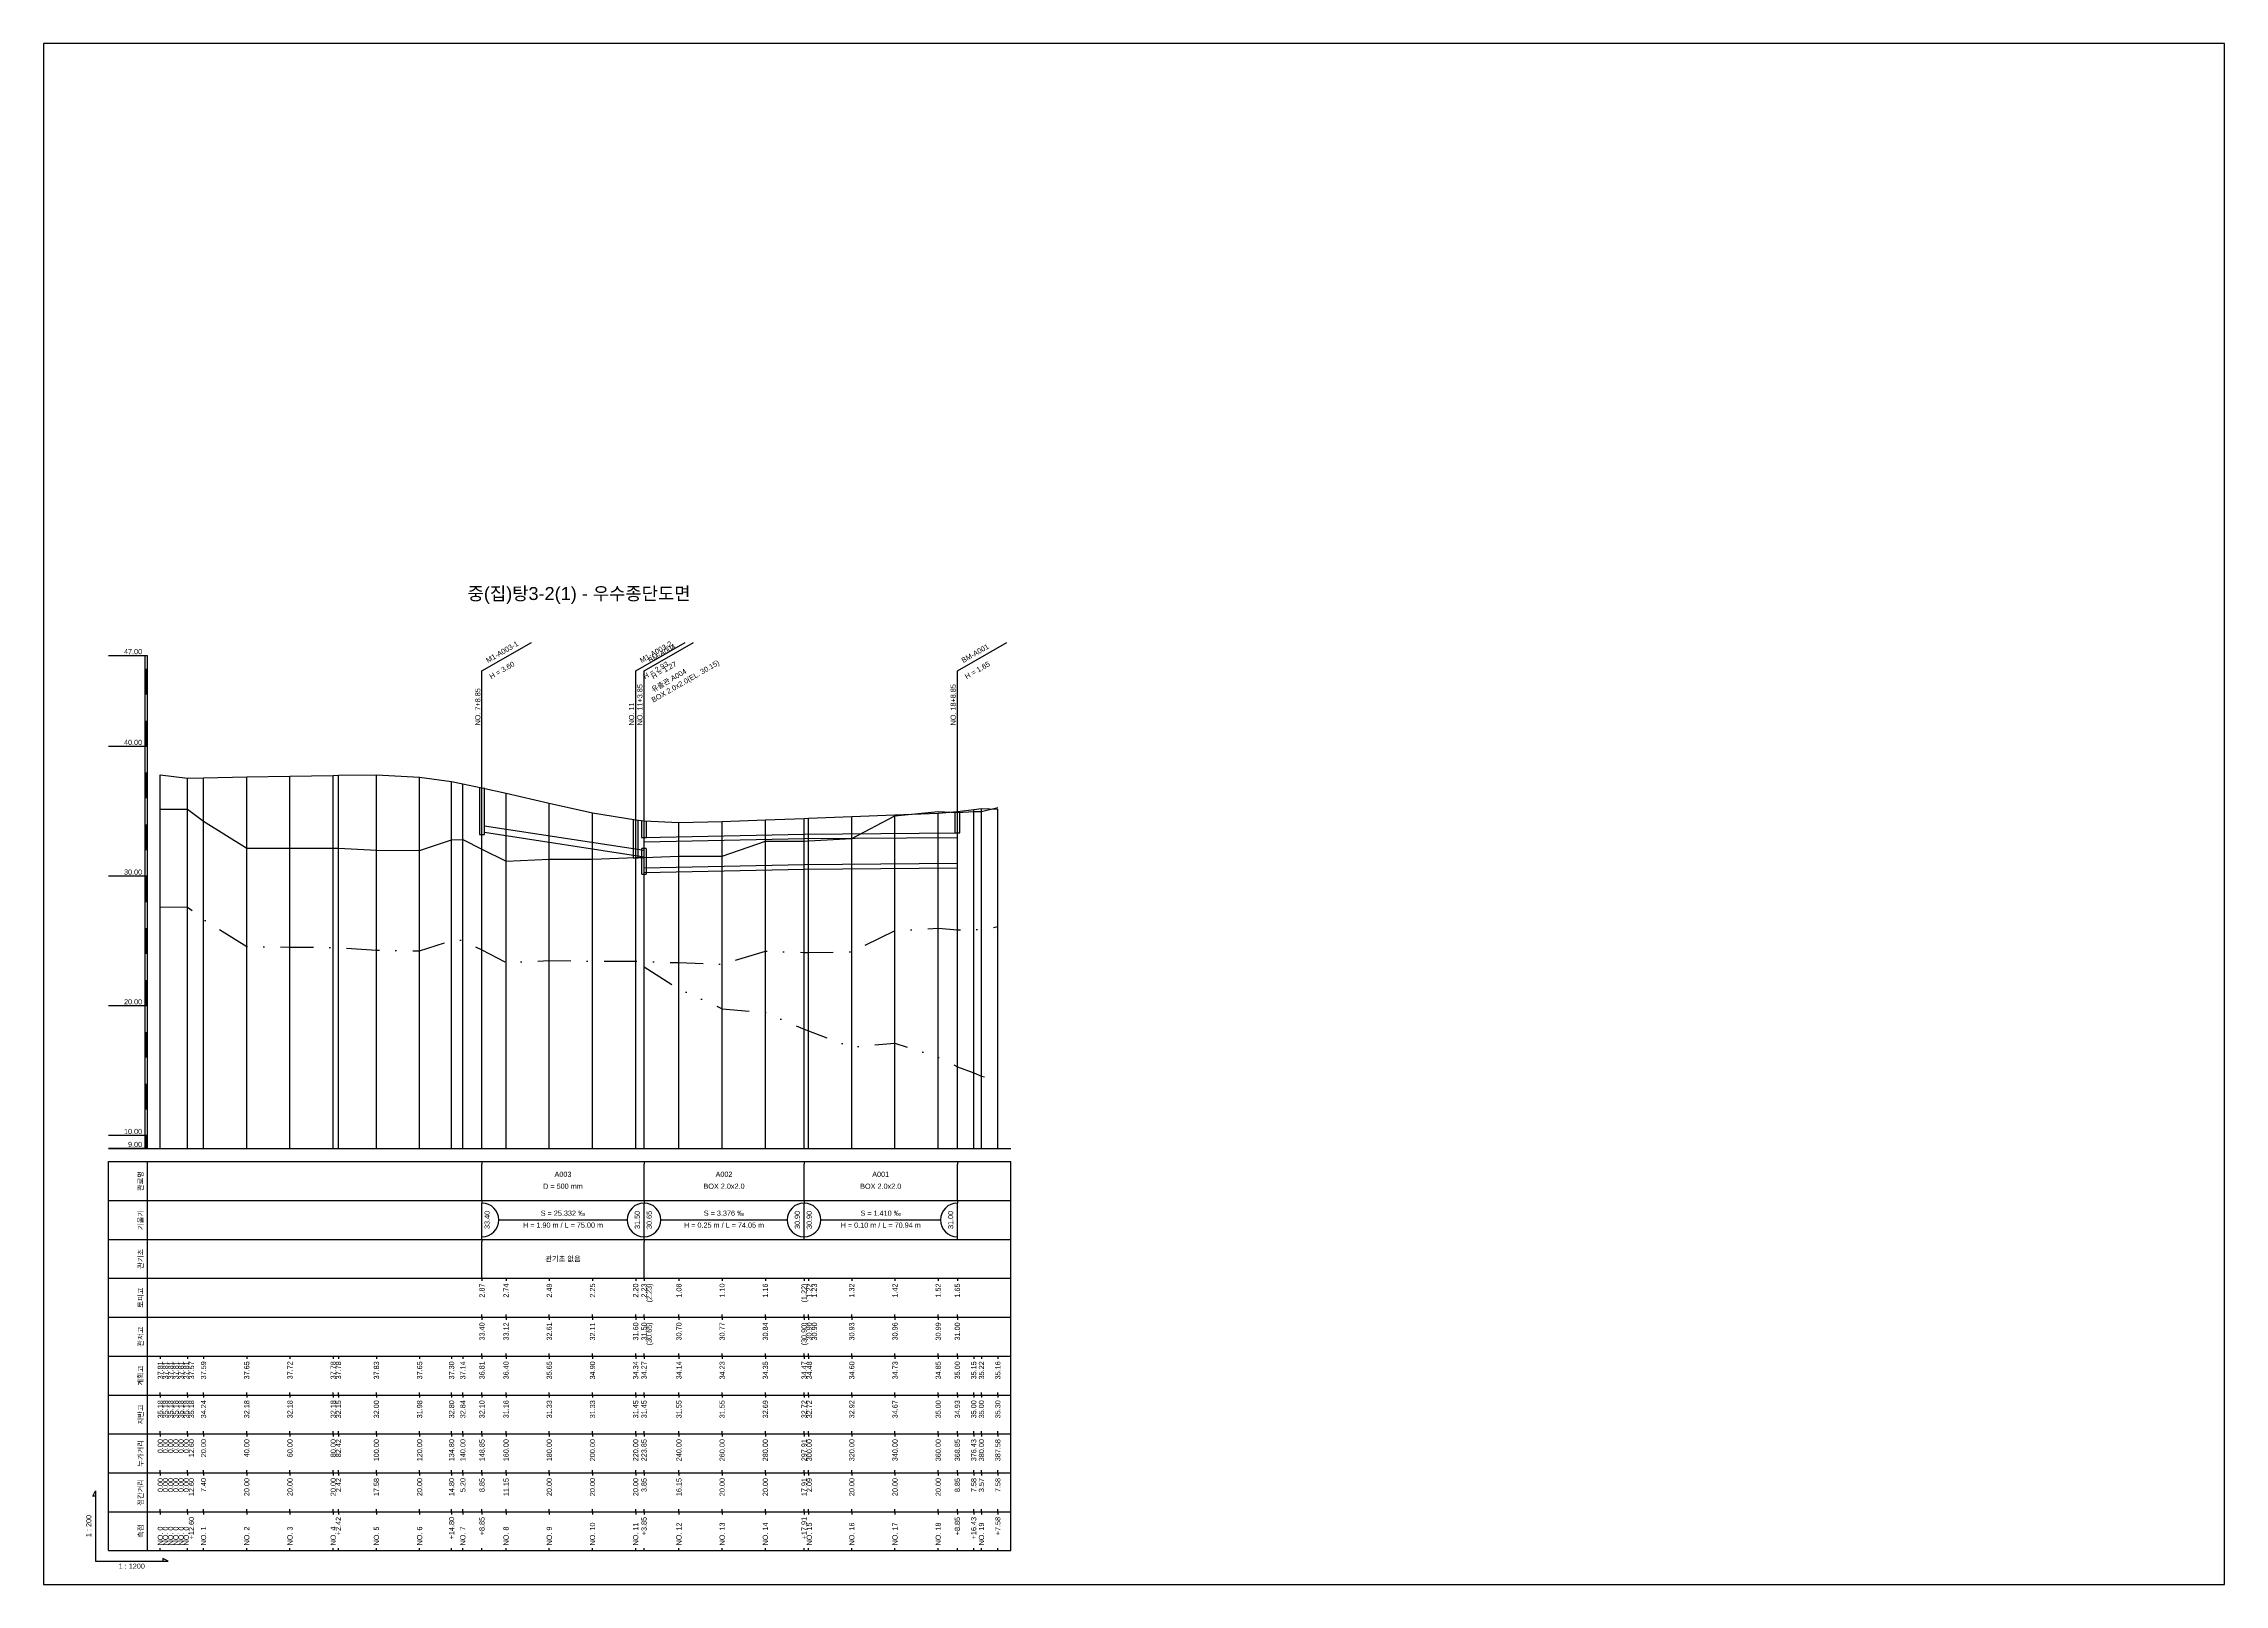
# Model space of a CAD drawing. Header units: millimetres. Extents: x -7351 to 135086, y 1419 to 5643.
# Drawn here: x 24899 to 25740, y 1419 to 2013 of the extents above; entities that cross this region are included whole.
import ezdxf
from ezdxf.enums import TextEntityAlignment as Align

# ---------------------------------------------------------------- set-up
doc = ezdxf.new("R2010")
doc.units = ezdxf.units.MM
doc.linetypes.add('DASHDOT', pattern=[25.4, 12.7, -6.35, 0, -6.35])
doc.linetypes.add('DIVIDE', pattern=[31.75, 12.7, -6.35, 0, -6.35, 0, -6.35])
for name, color, linetype in [('KZ_종단_계획선', 1, 'Continuous'), ('KZ_종단_관로', 4, 'Continuous'), ('KZ_종단_깃발', 7, 'Continuous'), ('KZ_종단_노선명', 7, 'Continuous'), ('KZ_종단_도각', 7, 'Continuous'), ('KZ_종단_맨홀', 4, 'Continuous'), ('KZ_종단_수직선', 7, 'Continuous'), ('KZ_종단_암거', 1, 'Continuous'), ('KZ_종단_암선1', 56, 'DASHDOT'), ('KZ_종단_암선2', 4, 'DIVIDE'), ('KZ_종단_지반선', 3, 'Continuous'), ('KZ_종단_테이블문자', 7, 'Continuous'), ('KZ_종단_테이블선', 7, 'Continuous'), ('KZ_종단_폴대', 7, 'Continuous')]:
    doc.layers.add(name, color=color, linetype=linetype)
doc.styles.get("Standard").update_dxf_attribs({"font": 'arial.ttf'})

msp = doc.modelspace()

# ---------------------------------------------------------------- linework, layer by layer
at = {"layer": 'KZ_종단_계획선'}
msp.add_lwpolyline([(24944.36, 1731.1), (24944.36, 1731.1), (24944.36, 1731.1), (24944.36, 1731.1), (24944.36, 1731.1), (24944.36, 1731.1), (24954.86, 1729.89), (24961.03, 1730), (24977.69, 1730.31), (24994.36, 1730.62), (25011.03, 1730.92), (25013.04, 1730.96), (25027.69, 1731.18), (25044.36, 1730.27), (25056.7, 1728.55), (25061.03, 1727.73), (25068.4, 1726.09), (25077.69, 1724.03), (25094.36, 1720.27), (25111.03, 1716.52), (25127.69, 1713.74), (25130.9, 1713.41), (25144.36, 1712.72), (25161.03, 1713.17), (25177.69, 1713.8), (25192.61, 1714.36), (25194.36, 1714.43), (25211.03, 1715.06), (25227.69, 1715.69), (25244.36, 1716.31), (25251.73, 1717.03), (25258.05, 1717.79), (25261.03, 1718.14), (25267.34, 1717.84)], dxfattribs=at)
at = {"layer": 'KZ_종단_관로'}
for p, q in [((25069.4, 1711.54), (25130.9, 1702.06)), ((25069.4, 1709.04), (25130.9, 1699.56))]:
    msp.add_line(p, q, dxfattribs=at)
for points in [[(25130.9, 1707.04), (25192.61, 1708.29)], [(25192.61, 1708.29), (25251.73, 1708.79)], [(25130.9, 1705.29), (25192.61, 1706.54)], [(25192.61, 1706.54), (25251.73, 1707.04)], [(25130.9, 1695.29), (25192.61, 1696.54)], [(25130.9, 1693.54), (25192.61, 1694.79)], [(25192.61, 1696.54), (25251.73, 1697.04)], [(25192.61, 1694.79), (25251.73, 1695.29)]]:
    msp.add_lwpolyline(points, dxfattribs=at)
at = {"layer": 'KZ_종단_깃발'}
for p, q in [((25068.4, 1771.18), (25087.45, 1782.18)), ((25127.69, 1771.18), (25146.75, 1782.18)), ((25130.9, 1771.18), (25149.96, 1782.18)), ((25251.73, 1771.18), (25270.79, 1782.18)), ((25068.4, 1587.04), (25068.4, 1771.18)), ((25127.69, 1587.04), (25127.69, 1771.18)), ((25130.9, 1587.04), (25130.9, 1771.18)), ((25251.73, 1587.04), (25251.73, 1771.18))]:
    msp.add_line(p, q, dxfattribs=at)
at = {"layer": 'KZ_종단_도각'}
msp.add_lwpolyline([(24899.36, 1419.04), (25740.36, 1419.04), (25740.36, 2013.04), (24899.36, 2013.04)], close=True, dxfattribs=at)
at = {"layer": 'KZ_종단_맨홀'}
for points in [[(25067.4, 1726.09), (25067.4, 1708.08), (25069.4, 1708.08), (25069.4, 1726.09)], [(25250.73, 1717.03), (25250.73, 1708.79), (25252.73, 1708.79), (25252.73, 1717.03)], [(25126.69, 1713.74), (25126.69, 1699.08), (25128.69, 1699.08), (25128.69, 1713.74)], [(25129.9, 1713.41), (25129.9, 1707.04), (25131.9, 1707.04), (25131.9, 1713.41)]]:
    msp.add_lwpolyline(points, dxfattribs=at)
at = {"layer": 'KZ_종단_수직선'}
for p, q in [((24944.36, 1587.04), (24944.36, 1731.1)), ((24944.36, 1587.04), (24944.36, 1731.1)), ((24944.36, 1587.04), (24944.36, 1731.1)), ((24944.36, 1587.04), (24944.36, 1731.1)), ((24944.36, 1587.04), (24944.36, 1731.1)), ((24944.36, 1587.04), (24944.36, 1731.1)), ((24944.36, 1587.04), (24944.36, 1731.1)), ((24944.36, 1587.04), (24944.36, 1731.1)), ((24944.36, 1587.04), (24944.36, 1731.1)), ((24944.36, 1587.04), (24944.36, 1731.1)), ((24944.36, 1587.04), (24944.36, 1731.1)), ((24954.86, 1587.04), (24954.86, 1729.89)), ((24961.03, 1587.04), (24961.03, 1730)), ((24977.69, 1587.04), (24977.69, 1730.31)), ((24994.36, 1587.04), (24994.36, 1730.62)), ((25011.03, 1587.04), (25011.03, 1730.92)), ((25013.04, 1587.04), (25013.04, 1730.96)), ((25027.69, 1587.04), (25027.69, 1731.18)), ((25044.36, 1587.04), (25044.36, 1730.27)), ((25056.69, 1587.04), (25056.69, 1728.55)), ((25061.03, 1587.04), (25061.03, 1727.73)), ((25068.4, 1587.04), (25068.4, 1726.09)), ((25077.69, 1587.04), (25077.69, 1724.03)), ((25094.36, 1587.04), (25094.36, 1720.27)), ((25111.03, 1587.04), (25111.03, 1716.52)), ((25227.69, 1587.04), (25227.69, 1715.69)), ((25244.36, 1587.04), (25244.36, 1716.31)), ((25251.73, 1587.04), (25251.73, 1717.03)), ((25258.05, 1587.04), (25258.05, 1717.79)), ((25261.03, 1587.04), (25261.03, 1718.14)), ((25267.34, 1587.04), (25267.34, 1717.84)), ((25127.69, 1587.04), (25127.69, 1713.74)), ((25130.9, 1587.04), (25130.9, 1713.41)), ((25144.36, 1587.04), (25144.36, 1712.72)), ((25161.03, 1587.04), (25161.03, 1713.17)), ((25177.69, 1587.04), (25177.69, 1713.8)), ((25192.62, 1587.04), (25192.62, 1714.36)), ((25194.36, 1587.04), (25194.36, 1714.43)), ((25211.03, 1587.04), (25211.03, 1715.06))]:
    msp.add_line(p, q, dxfattribs=at)
at = {"layer": 'KZ_종단_암거'}
for p, q in [((25131.74, 1702.79), (25130.07, 1702.79)), ((25130.07, 1692.79), (25130.07, 1702.79)), ((25131.74, 1702.79), (25131.74, 1692.79)), ((25130.07, 1692.79), (25131.74, 1692.79))]:
    msp.add_line(p, q, dxfattribs=at)
at = {"layer": 'KZ_종단_암선1', "flags": 128}
msp.add_lwpolyline([(24944.36, 1680.23), (24944.36, 1680.23), (24944.36, 1680.23), (24944.36, 1680.23), (24944.36, 1680.23), (24944.36, 1680.23), (24954.86, 1680.13), (24961.03, 1675.37), (24977.69, 1664.91), (24994.36, 1664.74), (25011.03, 1664.58), (25013.04, 1664.45), (25027.69, 1663.54), (25044.36, 1663.27), (25056.69, 1667.24), (25061.03, 1667.41), (25068.4, 1663.64), (25077.69, 1658.87), (25094.36, 1659.53), (25111.03, 1659.28), (25127.69, 1659.31), (25130.9, 1659.09), (25144.36, 1658.77), (25161.03, 1658.07), (25177.69, 1663.14), (25192.62, 1662.67), (25194.36, 1662.61), (25211.03, 1662.94), (25227.69, 1671.05), (25244.36, 1672.07), (25251.73, 1671.4), (25258.05, 1671.5), (25261.03, 1671.4), (25267.34, 1672.63)], dxfattribs=at)
at = {"layer": 'KZ_종단_암선2', "flags": 128}
msp.add_lwpolyline([(25130.9, 1657.09), (25144.36, 1648.61), (25161.03, 1640.96), (25177.69, 1639.48), (25192.62, 1633.14), (25194.36, 1632.4), (25211.03, 1626.17), (25227.69, 1627.72), (25244.36, 1622.19), (25251.73, 1618.62), (25258.05, 1616.24), (25261.03, 1614.97), (25267.34, 1613.71)], dxfattribs=at)
at = {"layer": 'KZ_종단_지반선', "flags": 128}
msp.add_lwpolyline([(24944.36, 1717.92), (24944.36, 1717.92), (24944.36, 1717.92), (24944.36, 1717.92), (24944.36, 1717.92), (24944.36, 1717.92), (24954.86, 1717.92), (24961.03, 1713.22), (24977.69, 1702.92), (24994.36, 1702.92), (25011.03, 1702.92), (25013.04, 1702.81), (25027.69, 1702.04), (25044.36, 1701.93), (25056.69, 1706.02), (25061.03, 1706.24), (25068.4, 1702.53), (25077.69, 1697.86), (25094.36, 1698.68), (25111.03, 1698.68), (25127.69, 1699.29), (25130.9, 1699.29), (25144.36, 1699.78), (25161.03, 1699.78), (25177.69, 1705.51), (25192.62, 1705.62), (25194.36, 1705.64), (25211.03, 1706.61), (25227.69, 1715.38), (25244.36, 1717.06), (25251.73, 1716.68), (25258.05, 1717.03), (25261.03, 1717.05), (25267.34, 1718.52)], dxfattribs=at)
at = {"layer": 'KZ_종단_테이블문자'}
for p, q in [((25068.4, 1582.04), (25068.4, 1581.04)), ((25130.9, 1582.04), (25130.9, 1581.04)), ((25130.9, 1582.04), (25130.9, 1581.04)), ((25192.62, 1582.04), (25192.62, 1581.04)), ((25192.62, 1582.04), (25192.62, 1581.04)), ((25251.73, 1582.04), (25251.73, 1581.04)), ((25068.4, 1568.04), (25068.4, 1581.04)), ((25130.9, 1568.04), (25130.9, 1581.04)), ((25130.9, 1568.04), (25130.9, 1581.04)), ((25192.62, 1568.04), (25192.62, 1581.04)), ((25192.62, 1568.04), (25192.62, 1581.04)), ((25251.73, 1568.04), (25251.73, 1581.04)), ((25068.4, 1567.04), (25068.4, 1568.04)), ((25068.4, 1567.04), (25068.4, 1566.04)), ((25068.4, 1553.04), (25068.4, 1566.04)), ((25130.9, 1567.04), (25130.9, 1568.04)), ((25130.9, 1567.04), (25130.9, 1568.04)), ((25130.9, 1567.04), (25130.9, 1566.04)), ((25130.9, 1567.04), (25130.9, 1566.04)), ((25130.9, 1553.04), (25130.9, 1566.04)), ((25130.9, 1553.04), (25130.9, 1566.04)), ((25192.62, 1567.04), (25192.62, 1568.04)), ((25192.62, 1567.04), (25192.62, 1568.04)), ((25192.62, 1567.04), (25192.62, 1566.04)), ((25192.62, 1567.04), (25192.62, 1566.04)), ((25192.62, 1553.04), (25192.62, 1566.04)), ((25192.62, 1553.04), (25192.62, 1566.04)), ((25251.73, 1567.04), (25251.73, 1568.04)), ((25251.73, 1567.04), (25251.73, 1566.04)), ((25251.73, 1553.04), (25251.73, 1566.04)), ((25074.82, 1559.54), (25124.48, 1559.54)), ((25137.32, 1559.54), (25186.2, 1559.54)), ((25199.03, 1559.54), (25245.32, 1559.54)), ((25068.4, 1552.04), (25068.4, 1553.04)), ((25068.4, 1552.04), (25068.4, 1551.04)), ((25068.4, 1538.04), (25068.4, 1551.04)), ((25130.9, 1552.04), (25130.9, 1553.04)), ((25130.9, 1552.04), (25130.9, 1553.04)), ((25130.9, 1552.04), (25130.9, 1551.04)), ((25130.9, 1538.04), (25130.9, 1551.04)), ((25192.62, 1552.04), (25192.62, 1553.04)), ((25192.62, 1552.04), (25192.62, 1553.04)), ((25251.73, 1552.04), (25251.73, 1553.04)), ((25068.4, 1537.04), (25068.4, 1538.04)), ((25130.9, 1537.04), (25130.9, 1538.04))]:
    msp.add_line(p, q, dxfattribs=at)
for centre, start, end in [((25068.4, 1559.54), 270, 90), ((25130.9, 1559.54), 90, 270), ((25130.9, 1559.54), 270, 90), ((25192.62, 1559.54), 90, 270), ((25192.62, 1559.54), 270, 90), ((25251.73, 1559.54), 90, 270)]:
    msp.add_arc(centre, 6.5, start, end, dxfattribs=at)
at = {"layer": 'KZ_종단_테이블선'}
for p, q in [((24924.36, 1587.04), (25272.34, 1587.04)), ((24924.36, 1567.04), (24924.36, 1582.04)), ((24924.36, 1582.04), (25272.34, 1582.04)), ((24939.36, 1567.04), (24939.36, 1582.04)), ((25272.34, 1567.04), (25272.34, 1582.04)), ((24924.36, 1552.04), (24924.36, 1567.04)), ((24924.36, 1567.04), (25272.34, 1567.04)), ((24939.36, 1552.04), (24939.36, 1567.04)), ((25272.34, 1552.04), (25272.34, 1567.04)), ((24924.36, 1537.04), (24924.36, 1552.04)), ((24924.36, 1552.04), (25272.34, 1552.04)), ((24939.36, 1537.04), (24939.36, 1552.04)), ((25272.34, 1537.04), (25272.34, 1552.04)), ((24924.36, 1522.04), (24924.36, 1537.04)), ((24924.36, 1537.04), (25272.34, 1537.04)), ((24939.36, 1522.04), (24939.36, 1537.04)), ((25068.4, 1537.04), (25068.4, 1536.04)), ((25077.69, 1537.04), (25077.69, 1536.04)), ((25094.36, 1537.04), (25094.36, 1536.04)), ((25111.03, 1537.04), (25111.03, 1536.04)), ((25127.69, 1537.04), (25127.69, 1536.04)), ((25130.9, 1537.04), (25130.9, 1536.04)), ((25144.36, 1537.04), (25144.36, 1536.04)), ((25161.03, 1537.04), (25161.03, 1536.04)), ((25177.69, 1537.04), (25177.69, 1536.04)), ((25192.61, 1537.04), (25192.61, 1536.04)), ((25194.36, 1537.04), (25194.36, 1536.04)), ((25211.03, 1537.04), (25211.03, 1536.04)), ((25227.69, 1537.04), (25227.69, 1536.04)), ((25244.36, 1537.04), (25244.36, 1536.04)), ((25251.73, 1537.04), (25251.73, 1536.04)), ((25272.34, 1522.04), (25272.34, 1537.04)), ((25068.4, 1522.04), (25068.4, 1523.04)), ((25077.69, 1522.04), (25077.69, 1523.04)), ((25094.36, 1522.04), (25094.36, 1523.04)), ((25111.03, 1522.04), (25111.03, 1523.04)), ((25127.69, 1522.04), (25127.69, 1523.04)), ((25130.9, 1522.04), (25130.9, 1523.04)), ((25144.36, 1522.04), (25144.36, 1523.04)), ((25161.03, 1522.04), (25161.03, 1523.04)), ((25177.69, 1522.04), (25177.69, 1523.04)), ((25192.61, 1522.04), (25192.61, 1523.04)), ((25194.36, 1522.04), (25194.36, 1523.04)), ((25211.03, 1522.04), (25211.03, 1523.04)), ((25227.69, 1522.04), (25227.69, 1523.04)), ((25244.36, 1522.04), (25244.36, 1523.04)), ((25251.73, 1522.04), (25251.73, 1523.04)), ((24924.36, 1507.04), (24924.36, 1522.04)), ((24924.36, 1522.04), (25272.34, 1522.04)), ((24939.36, 1507.04), (24939.36, 1522.04)), ((25068.4, 1522.04), (25068.4, 1521.04)), ((25077.69, 1522.04), (25077.69, 1521.04)), ((25094.36, 1522.04), (25094.36, 1521.04)), ((25111.03, 1522.04), (25111.03, 1521.04)), ((25127.69, 1522.04), (25127.69, 1521.04)), ((25130.9, 1522.04), (25130.9, 1521.04)), ((25144.36, 1522.04), (25144.36, 1521.04)), ((25161.03, 1522.04), (25161.03, 1521.04)), ((25177.69, 1522.04), (25177.69, 1521.04)), ((25192.61, 1522.04), (25192.61, 1521.04)), ((25194.36, 1522.04), (25194.36, 1521.04)), ((25211.03, 1522.04), (25211.03, 1521.04)), ((25227.69, 1522.04), (25227.69, 1521.04)), ((25244.36, 1522.04), (25244.36, 1521.04)), ((25251.73, 1522.04), (25251.73, 1521.04)), ((25272.34, 1507.04), (25272.34, 1522.04)), ((24924.36, 1492.04), (24924.36, 1507.04)), ((24924.36, 1507.04), (25272.34, 1507.04)), ((24939.36, 1492.04), (24939.36, 1507.04)), ((24944.36, 1507.04), (24944.36, 1506.04)), ((24944.36, 1507.04), (24944.36, 1506.04)), ((24944.36, 1507.04), (24944.36, 1506.04)), ((24944.36, 1507.04), (24944.36, 1506.04)), ((24944.36, 1507.04), (24944.36, 1506.04)), ((24944.36, 1507.04), (24944.36, 1506.04)), ((24954.86, 1507.04), (24954.86, 1506.04)), ((24961.03, 1507.04), (24961.03, 1506.04)), ((24977.69, 1507.04), (24977.69, 1506.04)), ((24994.36, 1507.04), (24994.36, 1506.04)), ((25011.03, 1507.04), (25011.03, 1506.04)), ((25013.04, 1507.04), (25013.04, 1506.04)), ((25027.69, 1507.04), (25027.69, 1506.04)), ((25044.36, 1507.04), (25044.36, 1506.04)), ((25056.69, 1507.04), (25056.69, 1506.04)), ((25061.03, 1507.04), (25061.03, 1506.04)), ((25068.4, 1507.04), (25068.4, 1508.04)), ((25068.4, 1507.04), (25068.4, 1506.04)), ((25077.69, 1507.04), (25077.69, 1508.04)), ((25077.69, 1507.04), (25077.69, 1506.04)), ((25094.36, 1507.04), (25094.36, 1508.04)), ((25094.36, 1507.04), (25094.36, 1506.04)), ((25111.03, 1507.04), (25111.03, 1508.04)), ((25111.03, 1507.04), (25111.03, 1506.04)), ((25127.69, 1507.04), (25127.69, 1508.04)), ((25127.69, 1507.04), (25127.69, 1506.04)), ((25130.9, 1507.04), (25130.9, 1508.04)), ((25130.9, 1507.04), (25130.9, 1506.04)), ((25144.36, 1507.04), (25144.36, 1508.04)), ((25144.36, 1507.04), (25144.36, 1506.04)), ((25161.03, 1507.04), (25161.03, 1508.04)), ((25161.03, 1507.04), (25161.03, 1506.04)), ((25177.69, 1507.04), (25177.69, 1508.04)), ((25177.69, 1507.04), (25177.69, 1506.04)), ((25192.61, 1507.04), (25192.61, 1508.04)), ((25192.62, 1507.04), (25192.62, 1506.04)), ((25194.36, 1507.04), (25194.36, 1508.04)), ((25194.36, 1507.04), (25194.36, 1506.04)), ((25211.03, 1507.04), (25211.03, 1508.04)), ((25211.03, 1507.04), (25211.03, 1506.04)), ((25227.69, 1507.04), (25227.69, 1508.04)), ((25227.69, 1507.04), (25227.69, 1506.04)), ((25244.36, 1507.04), (25244.36, 1508.04)), ((25244.36, 1507.04), (25244.36, 1506.04)), ((25251.73, 1507.04), (25251.73, 1508.04)), ((25251.73, 1507.04), (25251.73, 1506.04)), ((25258.05, 1507.04), (25258.05, 1506.04)), ((25261.03, 1507.04), (25261.03, 1506.04)), ((25267.34, 1507.04), (25267.34, 1506.04)), ((25272.34, 1492.04), (25272.34, 1507.04)), ((24924.36, 1477.04), (24924.36, 1492.04)), ((24924.36, 1492.04), (25272.34, 1492.04)), ((24939.36, 1477.04), (24939.36, 1492.04)), ((24944.36, 1492.04), (24944.36, 1493.04)), ((24944.36, 1492.04), (24944.36, 1493.04)), ((24944.36, 1492.04), (24944.36, 1493.04)), ((24944.36, 1492.04), (24944.36, 1493.04)), ((24944.36, 1492.04), (24944.36, 1493.04)), ((24944.36, 1492.04), (24944.36, 1493.04)), ((24944.36, 1492.04), (24944.36, 1491.04)), ((24944.36, 1492.04), (24944.36, 1491.04)), ((24944.36, 1492.04), (24944.36, 1491.04)), ((24944.36, 1492.04), (24944.36, 1491.04)), ((24944.36, 1492.04), (24944.36, 1491.04)), ((24944.36, 1492.04), (24944.36, 1491.04)), ((24954.86, 1492.04), (24954.86, 1493.04)), ((24954.86, 1492.04), (24954.86, 1491.04)), ((24961.03, 1492.04), (24961.03, 1493.04)), ((24961.03, 1492.04), (24961.03, 1491.04)), ((24977.69, 1492.04), (24977.69, 1493.04)), ((24977.69, 1492.04), (24977.69, 1491.04)), ((24994.36, 1492.04), (24994.36, 1493.04)), ((24994.36, 1492.04), (24994.36, 1491.04)), ((25011.03, 1492.04), (25011.03, 1493.04)), ((25011.03, 1492.04), (25011.03, 1491.04)), ((25013.04, 1492.04), (25013.04, 1493.04)), ((25013.04, 1492.04), (25013.04, 1491.04)), ((25027.69, 1492.04), (25027.69, 1493.04)), ((25027.69, 1492.04), (25027.69, 1491.04)), ((25044.36, 1492.04), (25044.36, 1493.04)), ((25044.36, 1492.04), (25044.36, 1491.04)), ((25056.69, 1492.04), (25056.69, 1493.04)), ((25056.69, 1492.04), (25056.69, 1491.04)), ((25061.03, 1492.04), (25061.03, 1493.04)), ((25061.03, 1492.04), (25061.03, 1491.04)), ((25068.4, 1492.04), (25068.4, 1493.04)), ((25068.4, 1492.04), (25068.4, 1491.04)), ((25077.69, 1492.04), (25077.69, 1493.04)), ((25077.69, 1492.04), (25077.69, 1491.04)), ((25094.36, 1492.04), (25094.36, 1493.04)), ((25094.36, 1492.04), (25094.36, 1491.04)), ((25111.03, 1492.04), (25111.03, 1493.04)), ((25111.03, 1492.04), (25111.03, 1491.04)), ((25127.69, 1492.04), (25127.69, 1493.04)), ((25127.69, 1492.04), (25127.69, 1491.04)), ((25130.9, 1492.04), (25130.9, 1493.04)), ((25130.9, 1492.04), (25130.9, 1491.04)), ((25144.36, 1492.04), (25144.36, 1493.04)), ((25144.36, 1492.04), (25144.36, 1491.04)), ((25161.03, 1492.04), (25161.03, 1493.04)), ((25161.03, 1492.04), (25161.03, 1491.04)), ((25177.69, 1492.04), (25177.69, 1493.04)), ((25177.69, 1492.04), (25177.69, 1491.04)), ((25192.62, 1492.04), (25192.62, 1493.04)), ((25192.62, 1492.04), (25192.62, 1491.04)), ((25194.36, 1492.04), (25194.36, 1493.04)), ((25194.36, 1492.04), (25194.36, 1491.04)), ((25211.03, 1492.04), (25211.03, 1493.04)), ((25211.03, 1492.04), (25211.03, 1491.04)), ((25227.69, 1492.04), (25227.69, 1493.04)), ((25227.69, 1492.04), (25227.69, 1491.04)), ((25244.36, 1492.04), (25244.36, 1493.04)), ((25244.36, 1492.04), (25244.36, 1491.04)), ((25251.73, 1492.04), (25251.73, 1493.04)), ((25251.73, 1492.04), (25251.73, 1491.04)), ((25258.05, 1492.04), (25258.05, 1493.04)), ((25258.05, 1492.04), (25258.05, 1491.04)), ((25261.03, 1492.04), (25261.03, 1493.04)), ((25261.03, 1492.04), (25261.03, 1491.04)), ((25267.34, 1492.04), (25267.34, 1493.04)), ((25267.34, 1492.04), (25267.34, 1491.04)), ((25272.34, 1477.04), (25272.34, 1492.04)), ((24924.36, 1462.04), (24924.36, 1477.04)), ((24924.36, 1477.04), (25272.34, 1477.04)), ((24939.36, 1462.04), (24939.36, 1477.04)), ((24944.36, 1477.04), (24944.36, 1478.04)), ((24944.36, 1477.04), (24944.36, 1478.04)), ((24944.36, 1477.04), (24944.36, 1478.04)), ((24944.36, 1477.04), (24944.36, 1478.04)), ((24944.36, 1477.04), (24944.36, 1478.04)), ((24944.36, 1477.04), (24944.36, 1478.04)), ((24944.36, 1477.04), (24944.36, 1476.04)), ((24944.36, 1477.04), (24944.36, 1476.04)), ((24944.36, 1477.04), (24944.36, 1476.04)), ((24944.36, 1477.04), (24944.36, 1476.04)), ((24944.36, 1477.04), (24944.36, 1476.04)), ((24944.36, 1477.04), (24944.36, 1476.04)), ((24954.86, 1477.04), (24954.86, 1478.04)), ((24954.86, 1477.04), (24954.86, 1476.04)), ((24961.03, 1477.04), (24961.03, 1478.04)), ((24961.03, 1477.04), (24961.03, 1476.04)), ((24977.69, 1477.04), (24977.69, 1478.04)), ((24977.69, 1477.04), (24977.69, 1476.04)), ((24994.36, 1477.04), (24994.36, 1478.04)), ((24994.36, 1477.04), (24994.36, 1476.04)), ((25011.03, 1477.04), (25011.03, 1478.04)), ((25011.03, 1477.04), (25011.03, 1476.04)), ((25013.04, 1477.04), (25013.04, 1478.04)), ((25013.04, 1477.04), (25013.04, 1476.04)), ((25027.69, 1477.04), (25027.69, 1478.04)), ((25027.69, 1477.04), (25027.69, 1476.04)), ((25044.36, 1477.04), (25044.36, 1478.04)), ((25044.36, 1477.04), (25044.36, 1476.04)), ((25056.69, 1477.04), (25056.69, 1478.04)), ((25056.69, 1477.04), (25056.69, 1476.04)), ((25061.03, 1477.04), (25061.03, 1478.04)), ((25061.03, 1477.04), (25061.03, 1476.04)), ((25068.4, 1477.04), (25068.4, 1478.04)), ((25068.4, 1477.04), (25068.4, 1476.04)), ((25077.69, 1477.04), (25077.69, 1478.04)), ((25077.69, 1477.04), (25077.69, 1476.04)), ((25094.36, 1477.04), (25094.36, 1478.04)), ((25094.36, 1477.04), (25094.36, 1476.04)), ((25111.03, 1477.04), (25111.03, 1478.04)), ((25111.03, 1477.04), (25111.03, 1476.04)), ((25127.69, 1477.04), (25127.69, 1478.04)), ((25127.69, 1477.04), (25127.69, 1476.04)), ((25130.9, 1477.04), (25130.9, 1478.04)), ((25130.9, 1477.04), (25130.9, 1476.04)), ((25144.36, 1477.04), (25144.36, 1478.04)), ((25144.36, 1477.04), (25144.36, 1476.04)), ((25161.03, 1477.04), (25161.03, 1478.04)), ((25161.03, 1477.04), (25161.03, 1476.04)), ((25177.69, 1477.04), (25177.69, 1478.04)), ((25177.69, 1477.04), (25177.69, 1476.04)), ((25192.62, 1477.04), (25192.62, 1478.04)), ((25192.62, 1477.04), (25192.62, 1476.04)), ((25194.36, 1477.04), (25194.36, 1478.04)), ((25194.36, 1477.04), (25194.36, 1476.04)), ((25211.03, 1477.04), (25211.03, 1478.04)), ((25211.03, 1477.04), (25211.03, 1476.04)), ((25227.69, 1477.04), (25227.69, 1478.04)), ((25227.69, 1477.04), (25227.69, 1476.04)), ((25244.36, 1477.04), (25244.36, 1478.04)), ((25244.36, 1477.04), (25244.36, 1476.04)), ((25251.73, 1477.04), (25251.73, 1478.04)), ((25251.73, 1477.04), (25251.73, 1476.04)), ((25258.05, 1477.04), (25258.05, 1478.04)), ((25258.05, 1477.04), (25258.05, 1476.04)), ((25261.03, 1477.04), (25261.03, 1478.04)), ((25261.03, 1477.04), (25261.03, 1476.04)), ((25267.34, 1477.04), (25267.34, 1478.04)), ((25267.34, 1477.04), (25267.34, 1476.04)), ((25272.34, 1462.04), (25272.34, 1477.04)), ((24924.36, 1447.04), (24924.36, 1462.04)), ((24924.36, 1462.04), (25272.34, 1462.04)), ((24939.36, 1447.04), (24939.36, 1462.04)), ((24944.36, 1462.04), (24944.36, 1463.04)), ((24944.36, 1462.04), (24944.36, 1463.04)), ((24944.36, 1462.04), (24944.36, 1463.04)), ((24944.36, 1462.04), (24944.36, 1463.04)), ((24944.36, 1462.04), (24944.36, 1463.04)), ((24944.36, 1462.04), (24944.36, 1463.04)), ((24944.36, 1462.04), (24944.36, 1461.04)), ((24944.36, 1462.04), (24944.36, 1461.04)), ((24944.36, 1462.04), (24944.36, 1461.04)), ((24944.36, 1462.04), (24944.36, 1461.04)), ((24944.36, 1462.04), (24944.36, 1461.04)), ((24944.36, 1462.04), (24944.36, 1461.04)), ((24954.86, 1462.04), (24954.86, 1463.04)), ((24954.86, 1462.04), (24954.86, 1461.04)), ((24961.03, 1462.04), (24961.03, 1463.04)), ((24961.03, 1462.04), (24961.03, 1461.04)), ((24977.69, 1462.04), (24977.69, 1463.04)), ((24977.69, 1462.04), (24977.69, 1461.04)), ((24994.36, 1462.04), (24994.36, 1463.04)), ((24994.36, 1462.04), (24994.36, 1461.04)), ((25011.03, 1462.04), (25011.03, 1463.04)), ((25011.03, 1462.04), (25011.03, 1461.04)), ((25013.04, 1462.04), (25013.04, 1463.04)), ((25013.04, 1462.04), (25013.04, 1461.04)), ((25027.69, 1462.04), (25027.69, 1463.04)), ((25027.69, 1462.04), (25027.69, 1461.04)), ((25044.36, 1462.04), (25044.36, 1463.04)), ((25044.36, 1462.04), (25044.36, 1461.04)), ((25056.69, 1462.04), (25056.69, 1463.04)), ((25056.69, 1462.04), (25056.69, 1461.04)), ((25061.03, 1462.04), (25061.03, 1463.04)), ((25061.03, 1462.04), (25061.03, 1461.04)), ((25068.4, 1462.04), (25068.4, 1463.04)), ((25068.4, 1462.04), (25068.4, 1461.04)), ((25077.69, 1462.04), (25077.69, 1463.04)), ((25077.69, 1462.04), (25077.69, 1461.04)), ((25094.36, 1462.04), (25094.36, 1463.04)), ((25094.36, 1462.04), (25094.36, 1461.04)), ((25111.03, 1462.04), (25111.03, 1463.04)), ((25111.03, 1462.04), (25111.03, 1461.04)), ((25127.69, 1462.04), (25127.69, 1463.04)), ((25127.69, 1462.04), (25127.69, 1461.04)), ((25130.9, 1462.04), (25130.9, 1463.04)), ((25130.9, 1462.04), (25130.9, 1461.04)), ((25144.36, 1462.04), (25144.36, 1463.04)), ((25144.36, 1462.04), (25144.36, 1461.04)), ((25161.03, 1462.04), (25161.03, 1463.04)), ((25161.03, 1462.04), (25161.03, 1461.04)), ((25177.69, 1462.04), (25177.69, 1463.04)), ((25177.69, 1462.04), (25177.69, 1461.04)), ((25192.62, 1462.04), (25192.62, 1463.04)), ((25192.62, 1462.04), (25192.62, 1461.04)), ((25194.36, 1462.04), (25194.36, 1463.04)), ((25194.36, 1462.04), (25194.36, 1461.04)), ((25211.03, 1462.04), (25211.03, 1463.04)), ((25211.03, 1462.04), (25211.03, 1461.04)), ((25227.69, 1462.04), (25227.69, 1463.04)), ((25227.69, 1462.04), (25227.69, 1461.04)), ((25244.36, 1462.04), (25244.36, 1463.04)), ((25244.36, 1462.04), (25244.36, 1461.04)), ((25251.73, 1462.04), (25251.73, 1463.04)), ((25251.73, 1462.04), (25251.73, 1461.04)), ((25258.05, 1462.04), (25258.05, 1463.04)), ((25258.05, 1462.04), (25258.05, 1461.04)), ((25261.03, 1462.04), (25261.03, 1463.04)), ((25261.03, 1462.04), (25261.03, 1461.04)), ((25267.34, 1462.04), (25267.34, 1463.04)), ((25267.34, 1462.04), (25267.34, 1461.04)), ((25272.34, 1447.04), (25272.34, 1462.04)), ((24924.36, 1432.04), (24924.36, 1447.04)), ((24924.36, 1447.04), (25272.34, 1447.04)), ((24939.36, 1432.04), (24939.36, 1447.04)), ((24944.36, 1447.04), (24944.36, 1448.04)), ((24944.36, 1447.04), (24944.36, 1448.04)), ((24944.36, 1447.04), (24944.36, 1448.04)), ((24944.36, 1447.04), (24944.36, 1448.04)), ((24944.36, 1447.04), (24944.36, 1448.04)), ((24944.36, 1447.04), (24944.36, 1448.04)), ((24944.36, 1447.04), (24944.36, 1446.04)), ((24944.36, 1447.04), (24944.36, 1446.04)), ((24944.36, 1447.04), (24944.36, 1446.04)), ((24944.36, 1447.04), (24944.36, 1446.04)), ((24944.36, 1447.04), (24944.36, 1446.04)), ((24944.36, 1447.04), (24944.36, 1446.04)), ((24954.86, 1447.04), (24954.86, 1448.04)), ((24954.86, 1447.04), (24954.86, 1446.04)), ((24961.03, 1447.04), (24961.03, 1448.04)), ((24961.03, 1447.04), (24961.03, 1446.04)), ((24977.69, 1447.04), (24977.69, 1448.04)), ((24977.69, 1447.04), (24977.69, 1446.04)), ((24994.36, 1447.04), (24994.36, 1448.04)), ((24994.36, 1447.04), (24994.36, 1446.04)), ((25011.03, 1447.04), (25011.03, 1448.04)), ((25011.03, 1447.04), (25011.03, 1446.04)), ((25013.04, 1447.04), (25013.04, 1448.04)), ((25013.04, 1447.04), (25013.04, 1446.04)), ((25027.69, 1447.04), (25027.69, 1448.04)), ((25027.69, 1447.04), (25027.69, 1446.04)), ((25044.36, 1447.04), (25044.36, 1448.04)), ((25044.36, 1447.04), (25044.36, 1446.04)), ((25056.69, 1447.04), (25056.69, 1448.04)), ((25056.69, 1447.04), (25056.69, 1446.04)), ((25061.03, 1447.04), (25061.03, 1448.04)), ((25061.03, 1447.04), (25061.03, 1446.04)), ((25068.4, 1447.04), (25068.4, 1448.04)), ((25068.4, 1447.04), (25068.4, 1446.04)), ((25077.69, 1447.04), (25077.69, 1448.04)), ((25077.69, 1447.04), (25077.69, 1446.04)), ((25094.36, 1447.04), (25094.36, 1448.04)), ((25094.36, 1447.04), (25094.36, 1446.04)), ((25111.03, 1447.04), (25111.03, 1448.04)), ((25111.03, 1447.04), (25111.03, 1446.04)), ((25127.69, 1447.04), (25127.69, 1448.04)), ((25127.69, 1447.04), (25127.69, 1446.04)), ((25130.9, 1447.04), (25130.9, 1448.04)), ((25130.9, 1447.04), (25130.9, 1446.04)), ((25144.36, 1447.04), (25144.36, 1448.04)), ((25144.36, 1447.04), (25144.36, 1446.04)), ((25161.03, 1447.04), (25161.03, 1448.04)), ((25161.03, 1447.04), (25161.03, 1446.04)), ((25177.69, 1447.04), (25177.69, 1448.04)), ((25177.69, 1447.04), (25177.69, 1446.04)), ((25192.62, 1447.04), (25192.62, 1448.04)), ((25192.62, 1447.04), (25192.62, 1446.04)), ((25194.36, 1447.04), (25194.36, 1448.04)), ((25194.36, 1447.04), (25194.36, 1446.04)), ((25211.03, 1447.04), (25211.03, 1448.04)), ((25211.03, 1447.04), (25211.03, 1446.04)), ((25227.69, 1447.04), (25227.69, 1448.04)), ((25227.69, 1447.04), (25227.69, 1446.04)), ((25244.36, 1447.04), (25244.36, 1448.04)), ((25244.36, 1447.04), (25244.36, 1446.04)), ((25251.73, 1447.04), (25251.73, 1448.04)), ((25251.73, 1447.04), (25251.73, 1446.04)), ((25258.05, 1447.04), (25258.05, 1448.04)), ((25258.05, 1447.04), (25258.05, 1446.04)), ((25261.03, 1447.04), (25261.03, 1448.04)), ((25261.03, 1447.04), (25261.03, 1446.04)), ((25267.34, 1447.04), (25267.34, 1448.04)), ((25267.34, 1447.04), (25267.34, 1446.04)), ((25272.34, 1432.04), (25272.34, 1447.04)), ((24924.36, 1432.04), (25272.34, 1432.04)), ((24944.36, 1432.04), (24944.36, 1433.04)), ((24944.36, 1432.04), (24944.36, 1433.04)), ((24944.36, 1432.04), (24944.36, 1433.04)), ((24944.36, 1432.04), (24944.36, 1433.04)), ((24944.36, 1432.04), (24944.36, 1433.04)), ((24944.36, 1432.04), (24944.36, 1433.04)), ((24954.86, 1432.04), (24954.86, 1433.04)), ((24961.03, 1432.04), (24961.03, 1433.04)), ((24977.69, 1432.04), (24977.69, 1433.04)), ((24994.36, 1432.04), (24994.36, 1433.04)), ((25011.03, 1432.04), (25011.03, 1433.04)), ((25013.04, 1432.04), (25013.04, 1433.04)), ((25027.69, 1432.04), (25027.69, 1433.04)), ((25044.36, 1432.04), (25044.36, 1433.04)), ((25056.69, 1432.04), (25056.69, 1433.04)), ((25061.03, 1432.04), (25061.03, 1433.04)), ((25068.4, 1432.04), (25068.4, 1433.04)), ((25077.69, 1432.04), (25077.69, 1433.04)), ((25094.36, 1432.04), (25094.36, 1433.04)), ((25111.03, 1432.04), (25111.03, 1433.04)), ((25127.69, 1432.04), (25127.69, 1433.04)), ((25130.9, 1432.04), (25130.9, 1433.04)), ((25144.36, 1432.04), (25144.36, 1433.04)), ((25161.03, 1432.04), (25161.03, 1433.04)), ((25177.69, 1432.04), (25177.69, 1433.04)), ((25192.62, 1432.04), (25192.62, 1433.04)), ((25194.36, 1432.04), (25194.36, 1433.04)), ((25211.03, 1432.04), (25211.03, 1433.04)), ((25227.69, 1432.04), (25227.69, 1433.04)), ((25244.36, 1432.04), (25244.36, 1433.04)), ((25251.73, 1432.04), (25251.73, 1433.04)), ((25258.05, 1432.04), (25258.05, 1433.04)), ((25261.03, 1432.04), (25261.03, 1433.04)), ((25267.34, 1432.04), (25267.34, 1433.04))]:
    msp.add_line(p, q, dxfattribs=at)
msp.add_lwpolyline([(24919.36, 1453.04), (24918.36, 1453.04), (24919.36, 1455.04), (24919.36, 1428.04), (24947.36, 1428.04), (24945.36, 1429.04), (24945.36, 1428.04)], dxfattribs=at)
at = {"layer": 'KZ_종단_폴대'}
for p, q in [((24939.36, 1777.04), (24924.36, 1777.04)), ((24939.36, 1742.04), (24924.36, 1742.04)), ((24939.36, 1692.04), (24924.36, 1692.04)), ((24939.36, 1642.04), (24924.36, 1642.04)), ((24939.36, 1592.04), (24924.36, 1592.04)), ((24939.36, 1587.04), (24924.36, 1587.04))]:
    msp.add_line(p, q, dxfattribs=at)
msp.add_lwpolyline([(24939.36, 1587.04), (24939.36, 1777.04), (24938.36, 1777.04), (24938.36, 1587.04), (24939.36, 1587.04)], dxfattribs=at)
for points in [[(24938.86, 1762.04, 1, 1, 0), (24938.86, 1772.04, 1, 1, 0)], [(24938.86, 1742.04, 1, 1, 0), (24938.86, 1752.04, 1, 1, 0)], [(24938.86, 1722.04, 1, 1, 0), (24938.86, 1732.04, 1, 1, 0)], [(24938.86, 1702.04, 1, 1, 0), (24938.86, 1712.04, 1, 1, 0)], [(24938.86, 1682.04, 1, 1, 0), (24938.86, 1692.04, 1, 1, 0)], [(24938.86, 1662.04, 1, 1, 0), (24938.86, 1672.04, 1, 1, 0)], [(24938.86, 1642.04, 1, 1, 0), (24938.86, 1652.04, 1, 1, 0)], [(24938.86, 1622.04, 1, 1, 0), (24938.86, 1632.04, 1, 1, 0)], [(24938.86, 1602.04, 1, 1, 0), (24938.86, 1612.04, 1, 1, 0)], [(24938.86, 1587.04, 1, 1, 0), (24938.86, 1592.04, 1, 1, 0)]]:
    msp.add_lwpolyline(points, format="xyseb", dxfattribs=at)

# ---------------------------------------------------------------- texts
at = {"layer": 'KZ_종단_깃발'}
for s, rotation, p in [('M1-A003-1', 30, (25071, 1773.68)), ('M1-A003-2', 30, (25130.29, 1773.68)), ('BM-A004', 30, (25133.5, 1773.68)), ('BM-A001', 30, (25254.33, 1773.68)), ('NO. 7+8.85', 90, (25068.4, 1750.18)), ('NO. 11', 90, (25127.69, 1750.18)), ('NO. 11+3.85', 90, (25130.9, 1750.18)), ('NO. 18+8.85', 90, (25251.73, 1750.18))]:
    msp.add_text(s, height=2, rotation=rotation, dxfattribs=at).set_placement(p, align=Align.BOTTOM_LEFT)
for s, p in [('H = 3.60', (25071, 1769.68)), ('H = 2.93', (25130.29, 1769.68)), ('BOX 2.0x2.0(EL. 30.15)', (25133.5, 1760.68)), ('H = 1.27', (25133.5, 1769.68)), ('H = 1.65', (25254.33, 1769.68)), ('유출관 A004', (25133.5, 1764.68))]:
    msp.add_text(s, height=2, rotation=30, dxfattribs=at).set_placement(p, align=Align.TOP_LEFT)
at = {"layer": 'KZ_종단_노선명'}
msp.add_text('중(집)탕3-2(1) - 우수종단도면', height=5, dxfattribs=at).set_placement((25105.85, 1797.04), align=Align.BOTTOM_CENTER)
at = {"layer": 'KZ_종단_테이블문자'}
for s, p in [('D = 500 mm', (25099.65, 1573.54)), ('BOX 2.0x2.0', (25161.76, 1573.54)), ('BOX 2.0x2.0', (25222.18, 1573.54)), ('H = 1.90 m / L = 75.00 m', (25099.65, 1558.54)), ('H = 0.25 m / L = 74.05 m', (25161.76, 1558.54)), ('H = 0.10 m / L = 70.94 m', (25222.18, 1558.54))]:
    msp.add_text(s, height=2, dxfattribs=at).set_placement(p, align=Align.TOP_CENTER)
for s, p in [('A003', (25099.65, 1575.54)), ('A002', (25161.76, 1575.54)), ('A001', (25222.18, 1575.54)), ('S = 25.332 ‰', (25099.65, 1560.54)), ('S = 3.376 ‰', (25161.76, 1560.54)), ('S = 1.410 ‰', (25222.18, 1560.54))]:
    msp.add_text(s, height=2, dxfattribs=at).set_placement(p, align=Align.BOTTOM_CENTER)
for s, p in [('33.40', (25069.4, 1559.54)), ('30.65', (25131.9, 1559.54)), ('30.90', (25193.62, 1559.54))]:
    msp.add_text(s, height=2, rotation=90, dxfattribs=at).set_placement(p, align=Align.TOP_CENTER)
for s, p in [('31.50', (25129.9, 1559.54)), ('30.90', (25191.62, 1559.54)), ('31.00', (25250.73, 1559.54))]:
    msp.add_text(s, height=2, rotation=90, dxfattribs=at).set_placement(p, align=Align.BOTTOM_CENTER)
msp.add_text('관기초 없음', height=2, dxfattribs=at).set_placement((25099.65, 1544.54), align=Align.MIDDLE_CENTER)
for s, p in [('2.87', (25068.4, 1535.04)), ('2.74', (25077.69, 1535.04)), ('2.49', (25094.36, 1535.04)), ('2.25', (25111.03, 1535.04)), ('2.20', (25127.69, 1535.04)), ('2.23', (25130.9, 1535.04)), ('(2.23)', (25132.9, 1535.04)), ('1.08', (25144.36, 1535.04)), ('1.10', (25161.03, 1535.04)), ('1.16', (25177.69, 1535.04)), ('(1.22)', (25192.61, 1535.04)), ('1.22', (25194.61, 1535.04)), ('1.23', (25196.61, 1535.04)), ('1.32', (25211.03, 1535.04)), ('1.42', (25227.69, 1535.04)), ('1.52', (25244.36, 1535.04)), ('1.65', (25251.73, 1535.04)), ('33.40', (25068.4, 1520.04)), ('33.12', (25077.69, 1520.04)), ('32.61', (25094.36, 1520.04)), ('32.11', (25111.03, 1520.04)), ('31.60', (25127.69, 1520.04)), ('31.50', (25130.9, 1520.04)), ('(30.65)', (25132.9, 1520.04)), ('30.70', (25144.36, 1520.04)), ('30.77', (25161.03, 1520.04)), ('30.84', (25177.69, 1520.04)), ('(30.90)', (25192.61, 1520.04)), ('30.90', (25194.61, 1520.04)), ('30.90', (25196.61, 1520.04)), ('30.93', (25211.03, 1520.04)), ('30.96', (25227.69, 1520.04)), ('30.99', (25244.36, 1520.04)), ('31.00', (25251.73, 1520.04)), ('37.81', (24944.36, 1505.04)), ('37.81', (24946.36, 1505.04)), ('37.81', (24948.36, 1505.04)), ('37.81', (24950.36, 1505.04)), ('37.81', (24952.36, 1505.04)), ('37.81', (24954.36, 1505.04)), ('37.57', (24956.36, 1505.04)), ('37.59', (24961.03, 1505.04)), ('37.65', (24977.69, 1505.04)), ('37.72', (24994.36, 1505.04)), ('37.78', (25011.03, 1505.04)), ('37.78', (25013.04, 1505.04)), ('37.83', (25027.69, 1505.04)), ('37.65', (25044.36, 1505.04)), ('37.30', (25056.69, 1505.04)), ('37.14', (25061.03, 1505.04)), ('36.81', (25068.4, 1505.04)), ('36.40', (25077.69, 1505.04)), ('35.65', (25094.36, 1505.04)), ('34.90', (25111.03, 1505.04)), ('34.34', (25127.69, 1505.04)), ('34.27', (25130.9, 1505.04)), ('34.14', (25144.36, 1505.04)), ('34.23', (25161.03, 1505.04)), ('34.35', (25177.69, 1505.04)), ('34.47', (25192.62, 1505.04)), ('34.48', (25194.62, 1505.04)), ('34.60', (25211.03, 1505.04)), ('34.73', (25227.69, 1505.04)), ('34.85', (25244.36, 1505.04)), ('35.00', (25251.73, 1505.04)), ('35.15', (25258.05, 1505.04)), ('35.22', (25261.03, 1505.04)), ('35.16', (25267.34, 1505.04)), ('35.18', (24944.36, 1490.04)), ('35.18', (24946.36, 1490.04)), ('35.18', (24948.36, 1490.04)), ('35.18', (24950.36, 1490.04)), ('35.18', (24952.36, 1490.04)), ('35.18', (24954.36, 1490.04)), ('35.18', (24956.36, 1490.04)), ('34.24', (24961.03, 1490.04)), ('32.18', (24977.69, 1490.04)), ('32.18', (24994.36, 1490.04)), ('32.18', (25011.03, 1490.04)), ('32.15', (25013.04, 1490.04)), ('32.00', (25027.69, 1490.04)), ('31.98', (25044.36, 1490.04)), ('32.80', (25056.69, 1490.04)), ('32.84', (25061.03, 1490.04)), ('32.10', (25068.4, 1490.04)), ('31.16', (25077.69, 1490.04)), ('31.33', (25094.36, 1490.04)), ('31.33', (25111.03, 1490.04)), ('31.45', (25127.69, 1490.04)), ('31.45', (25130.9, 1490.04)), ('31.55', (25144.36, 1490.04)), ('31.55', (25161.03, 1490.04)), ('32.69', (25177.69, 1490.04)), ('32.72', (25192.62, 1490.04)), ('32.72', (25194.62, 1490.04)), ('32.92', (25211.03, 1490.04)), ('34.67', (25227.69, 1490.04)), ('35.00', (25244.36, 1490.04)), ('34.93', (25251.73, 1490.04)), ('35.00', (25258.05, 1490.04)), ('35.00', (25261.03, 1490.04)), ('35.30', (25267.34, 1490.04)), ('0.00', (24944.36, 1475.04)), ('0.00', (24946.36, 1475.04)), ('0.00', (24948.36, 1475.04)), ('0.00', (24950.36, 1475.04)), ('0.00', (24952.36, 1475.04)), ('0.00', (24954.36, 1475.04)), ('12.60', (24956.36, 1475.04)), ('20.00', (24961.03, 1475.04)), ('40.00', (24977.69, 1475.04)), ('60.00', (24994.36, 1475.04)), ('80.00', (25011.03, 1475.04)), ('82.42', (25013.04, 1475.04)), ('100.00', (25027.69, 1475.04)), ('120.00', (25044.36, 1475.04)), ('134.80', (25056.69, 1475.04)), ('140.00', (25061.03, 1475.04)), ('148.85', (25068.4, 1475.04)), ('160.00', (25077.69, 1475.04)), ('180.00', (25094.36, 1475.04)), ('200.00', (25111.03, 1475.04)), ('220.00', (25127.69, 1475.04)), ('223.85', (25130.9, 1475.04)), ('240.00', (25144.36, 1475.04)), ('260.00', (25161.03, 1475.04)), ('280.00', (25177.69, 1475.04)), ('297.91', (25192.62, 1475.04)), ('300.00', (25194.62, 1475.04)), ('320.00', (25211.03, 1475.04)), ('340.00', (25227.69, 1475.04)), ('360.00', (25244.36, 1475.04)), ('368.85', (25251.73, 1475.04)), ('376.43', (25258.05, 1475.04)), ('380.00', (25261.03, 1475.04)), ('387.58', (25267.34, 1475.04)), ('0.00', (24944.36, 1460.04)), ('0.00', (24946.36, 1460.04)), ('0.00', (24948.36, 1460.04)), ('0.00', (24950.36, 1460.04)), ('0.00', (24952.36, 1460.04)), ('0.00', (24954.36, 1460.04)), ('12.60', (24956.36, 1460.04)), ('7.40', (24961.03, 1460.04)), ('20.00', (24977.69, 1460.04)), ('20.00', (24994.36, 1460.04)), ('20.00', (25011.03, 1460.04)), ('2.42', (25013.04, 1460.04)), ('17.58', (25027.69, 1460.04)), ('20.00', (25044.36, 1460.04)), ('14.80', (25056.69, 1460.04)), ('5.20', (25061.03, 1460.04)), ('8.85', (25068.4, 1460.04)), ('11.15', (25077.69, 1460.04)), ('20.00', (25094.36, 1460.04)), ('20.00', (25111.03, 1460.04)), ('20.00', (25127.69, 1460.04)), ('3.85', (25130.9, 1460.04)), ('16.15', (25144.36, 1460.04)), ('20.00', (25161.03, 1460.04)), ('20.00', (25177.69, 1460.04)), ('17.91', (25192.62, 1460.04)), ('2.09', (25194.62, 1460.04)), ('20.00', (25211.03, 1460.04)), ('20.00', (25227.69, 1460.04)), ('20.00', (25244.36, 1460.04)), ('8.85', (25251.73, 1460.04)), ('7.58', (25258.05, 1460.04)), ('3.57', (25261.03, 1460.04)), ('7.58', (25267.34, 1460.04)), ('+12.60', (24956.36, 1445.04)), ('+2.42', (25013.04, 1445.04)), ('+14.80', (25056.69, 1445.04)), ('+8.85', (25068.4, 1445.04)), ('+3.85', (25130.9, 1445.04)), ('+17.91', (25192.62, 1445.04)), ('+8.85', (25251.73, 1445.04)), ('+16.43', (25258.05, 1445.04)), ('+7.58', (25267.34, 1445.04))]:
    msp.add_text(s, height=2, rotation=90, dxfattribs=at).set_placement(p, align=Align.MIDDLE_RIGHT)
for s, p in [('NO. 0', (24944.36, 1434.04)), ('NO. 0', (24946.36, 1434.04)), ('NO. 0', (24948.36, 1434.04)), ('NO. 0', (24950.36, 1434.04)), ('NO. 0', (24952.36, 1434.04)), ('NO. 0', (24954.36, 1434.04)), ('NO. 1', (24961.03, 1434.04)), ('NO. 2', (24977.69, 1434.04)), ('NO. 3', (24994.36, 1434.04)), ('NO. 4', (25011.03, 1434.04)), ('NO. 5', (25027.69, 1434.04)), ('NO. 6', (25044.36, 1434.04)), ('NO. 7', (25061.03, 1434.04)), ('NO. 8', (25077.69, 1434.04)), ('NO. 9', (25094.36, 1434.04)), ('NO. 10', (25111.03, 1434.04)), ('NO. 11', (25127.69, 1434.04)), ('NO. 12', (25144.36, 1434.04)), ('NO. 13', (25161.03, 1434.04)), ('NO. 14', (25177.69, 1434.04)), ('NO. 15', (25194.62, 1434.04)), ('NO. 16', (25211.03, 1434.04)), ('NO. 17', (25227.69, 1434.04)), ('NO. 18', (25244.36, 1434.04)), ('NO. 19', (25261.03, 1434.04))]:
    msp.add_text(s, height=2, rotation=90, dxfattribs=at).set_placement(p, align=Align.MIDDLE_LEFT)
at = {"layer": 'KZ_종단_테이블선'}
for s, p in [('관로명', (24938.36, 1574.54)), ('기울기', (24938.36, 1559.54)), ('관기초', (24938.36, 1544.54)), ('토피고', (24938.36, 1529.54)), ('관저고', (24938.36, 1514.54)), ('계획고', (24938.36, 1499.54)), ('지반고', (24938.36, 1484.54)), ('누가거리', (24938.36, 1469.54)), ('점간거리', (24938.36, 1454.54)), ('1 : 200', (24918.36, 1441.54)), ('측점', (24938.36, 1439.54))]:
    msp.add_text(s, height=2, rotation=90, dxfattribs=at).set_placement(p, align=Align.BOTTOM_CENTER)
msp.add_text('1 : 1200', height=2, dxfattribs=at).set_placement((24933.36, 1427.04), align=Align.TOP_CENTER)
at = {"layer": 'KZ_종단_폴대'}
for s, p in [('47.00', (24937.36, 1777.04)), ('40.00', (24937.36, 1742.04)), ('30.00', (24937.36, 1692.04)), ('20.00', (24937.36, 1642.04)), ('10.00', (24937.36, 1592.04)), ('9.00', (24937.36, 1587.04))]:
    msp.add_text(s, height=2, dxfattribs=at).set_placement(p, align=Align.BOTTOM_RIGHT)

doc.saveas('drawing.dxf')
